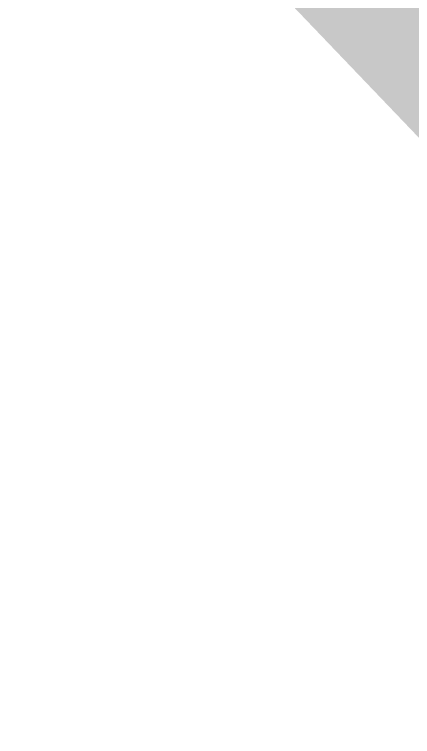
# Model space of a CAD drawing. Header units: millimetres. Extents: x 0 to 1189, y 0 to 841.
# Drawn here: x 1064.84788 to 1064.86145, y 66.78795 to 66.81255 of the extents above; entities that cross this region are included whole.
import ezdxf

# ---------------------------------------------------------------- set-up
doc = ezdxf.new("R2010")
doc.units = ezdxf.units.MM

msp = doc.modelspace()

# ---------------------------------------------------------------- hatches: boundary and pattern name
at = {"true_color": 0xe9c374}
msp.add_hatch(color=7, dxfattribs=at).paths.add_polyline_path([(1064.474007, 67.263547), (1064.474007, 67.24677), (1064.474007, 67.230214), (1064.474007, 67.213769), (1064.506212, 67.178705), (1064.558233, 67.13071), (1064.674662, 67.028644), (1064.732752, 66.977626), (1064.783403, 66.925003), (1064.825763, 66.861341), (1064.843541, 66.82727), (1064.86728, 66.802492), (1064.91733, 66.765767), (1065.006749, 66.709232), (1065.086964, 66.64549), (1065.149121, 66.561976), (1065.156465, 66.546777), (1065.163704, 66.531777), (1065.170899, 66.516877), (1065.196065, 66.508488), (1065.220898, 66.50021), (1065.245566, 66.491988), (1065.261585, 66.458517), (1065.278213, 66.425339), (1065.295344, 66.392432), (1065.361816, 66.35235), (1065.415573, 66.310525), (1065.464888, 66.250863), (1065.474855, 66.23147), (1065.484689, 66.212331), (1065.494456, 66.19332), (1065.553563, 66.208097), (1065.579374, 66.214549), (1065.594012, 66.218209), (1065.544696, 66.306382), (1065.458262, 66.405922), (1065.260624, 66.602147), (1065.24717, 66.615351), (1065.233882, 66.628383), (1065.220677, 66.641322), (1065.160275, 66.702346), (1065.098983, 66.762336), (1065.036723, 66.821468), (1065.014316, 66.842018), (1064.992203, 66.862296), (1064.970244, 66.882446), (1064.912928, 66.933803), (1064.854573, 66.980258), (1064.789874, 67.021377), (1064.775688, 67.027498), (1064.76169, 67.033541), (1064.747786, 67.039546), (1064.747786, 67.056323), (1064.747786, 67.072879), (1064.747786, 67.089324), (1064.66356, 67.162252), (1064.576535, 67.219904)])

doc.saveas('drawing.dxf')
